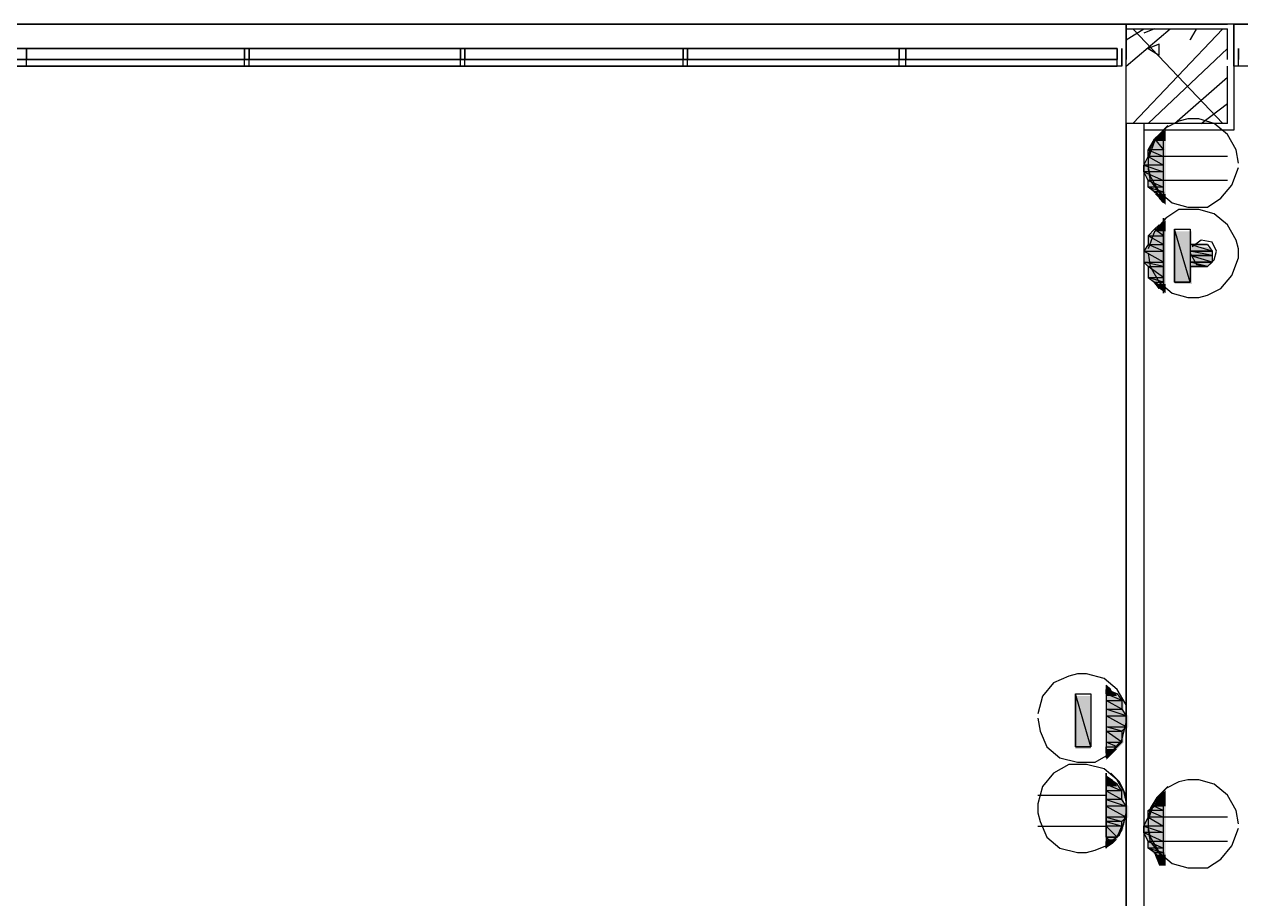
# Model space of a CAD drawing. Header units: millimetres. Extents: x 5 to 415, y 48 to 251.
# Drawn here: x 240.29 to 250.03, y 230.49 to 237.49 of the extents above; entities that cross this region are included whole.
import ezdxf

# ---------------------------------------------------------------- set-up
doc = ezdxf.new("R2010")
doc.units = ezdxf.units.MM
doc.layers.add('H', color=7, linetype='Continuous')
doc.layers.add('P', color=7, linetype='Continuous')

msp = doc.modelspace()

# ---------------------------------------------------------------- hatches: boundary and pattern name
at = {"layer": 'H', "linetype": 'Continuous'}
for points in [[(249.379, 236.608), (249.432, 236.643), (249.432, 236.608), (249.379, 236.608)], [(249.29, 236.467), (249.343, 236.555), (249.432, 236.555), (249.432, 236.467), (249.29, 236.467)], [(249.343, 236.555), (249.379, 236.608), (249.432, 236.608), (249.432, 236.555), (249.343, 236.555)], [(249.255, 236.343), (249.29, 236.432), (249.432, 236.432), (249.432, 236.343), (249.255, 236.343)], [(249.29, 236.432), (249.29, 236.467), (249.432, 236.467), (249.432, 236.432), (249.29, 236.432)], [(249.255, 236.308), (249.255, 236.343), (249.432, 236.343), (249.432, 236.308), (249.255, 236.308)], [(249.29, 236.22), (249.255, 236.308), (249.432, 236.308), (249.432, 236.22), (249.29, 236.22)], [(249.29, 236.185), (249.29, 236.22), (249.432, 236.22), (249.432, 236.185), (249.29, 236.185)], [(249.343, 236.132), (249.29, 236.185), (249.432, 236.185), (249.432, 236.132), (249.343, 236.132)], [(249.432, 236.044), (249.343, 236.132), (249.432, 236.097), (249.432, 236.044)], [(249.432, 236.097), (249.343, 236.132), (249.432, 236.132), (249.432, 236.097)], [(249.29, 235.797), (249.343, 235.832), (249.432, 235.832), (249.432, 235.797), (249.29, 235.797)], [(249.343, 235.832), (249.379, 235.885), (249.432, 235.832), (249.343, 235.832)], [(249.432, 235.832), (249.379, 235.885), (249.432, 235.92), (249.432, 235.832)], [(249.502, 235.409), (249.502, 235.832), (249.643, 235.832), (249.643, 235.409), (249.502, 235.409)], [(249.29, 235.708), (249.29, 235.797), (249.432, 235.797), (249.432, 235.708), (249.29, 235.708)], [(249.255, 235.673), (249.29, 235.708), (249.432, 235.708), (249.432, 235.673), (249.255, 235.673)], [(249.255, 235.585), (249.255, 235.673), (249.432, 235.673), (249.432, 235.585), (249.255, 235.585)], [(249.643, 235.673), (249.643, 235.708), (249.767, 235.708), (249.802, 235.673), (249.643, 235.673)], [(249.643, 235.62), (249.643, 235.673), (249.802, 235.673), (249.802, 235.62), (249.643, 235.62)], [(249.29, 235.55), (249.255, 235.585), (249.432, 235.585), (249.432, 235.55), (249.29, 235.55)], [(249.29, 235.462), (249.29, 235.55), (249.432, 235.55), (249.432, 235.462), (249.29, 235.462)], [(249.643, 235.585), (249.643, 235.62), (249.802, 235.62), (249.802, 235.585), (249.643, 235.585)], [(249.643, 235.55), (249.643, 235.585), (249.802, 235.585), (249.767, 235.55), (249.643, 235.55)], [(249.343, 235.409), (249.29, 235.462), (249.432, 235.462), (249.432, 235.409), (249.343, 235.409)], [(249.379, 235.373), (249.343, 235.409), (249.432, 235.409), (249.432, 235.373), (249.379, 235.373)], [(249.432, 235.338), (249.379, 235.373), (249.432, 235.373), (249.432, 235.338)], [(249.043, 232.11), (248.955, 232.163), (248.955, 232.198), (249.043, 232.11)], [(248.955, 232.11), (248.955, 232.163), (249.043, 232.11), (248.955, 232.11)], [(248.708, 231.687), (248.708, 232.11), (248.832, 232.11), (248.832, 231.687), (248.708, 231.687)], [(248.955, 232.075), (248.955, 232.11), (249.043, 232.11), (249.096, 232.075), (248.955, 232.075)], [(248.955, 231.987), (248.955, 232.075), (249.096, 232.075), (249.096, 231.987), (248.955, 231.987)], [(248.955, 231.951), (248.955, 231.987), (249.096, 231.987), (249.132, 231.951), (248.955, 231.951)], [(248.955, 231.863), (248.955, 231.951), (249.132, 231.951), (249.132, 231.863), (248.955, 231.863)], [(248.955, 231.81), (248.955, 231.863), (249.132, 231.863), (249.096, 231.81), (248.955, 231.81)], [(248.955, 231.74), (248.955, 231.81), (249.096, 231.81), (249.096, 231.74), (248.955, 231.74)], [(248.955, 231.687), (248.955, 231.74), (249.096, 231.74), (249.043, 231.687), (248.955, 231.687)], [(248.955, 231.652), (248.955, 231.687), (249.043, 231.687), (249.008, 231.652), (248.955, 231.652)], [(248.955, 231.599), (248.955, 231.652), (249.008, 231.652), (248.955, 231.599)], [(248.955, 231.44), (248.955, 231.475), (249.008, 231.44), (248.955, 231.44)], [(248.955, 231.387), (248.955, 231.44), (249.008, 231.44), (249.043, 231.387), (248.955, 231.387)], [(248.955, 231.352), (248.955, 231.387), (249.043, 231.387), (249.096, 231.352), (248.955, 231.352)], [(248.955, 231.263), (248.955, 231.352), (249.096, 231.352), (249.096, 231.263), (248.955, 231.263)], [(249.379, 231.316), (249.432, 231.352), (249.432, 231.316), (249.379, 231.316)], [(248.955, 231.228), (248.955, 231.263), (249.096, 231.263), (249.132, 231.228), (248.955, 231.228)], [(249.343, 231.228), (249.379, 231.316), (249.432, 231.316), (249.432, 231.228), (249.343, 231.228)], [(248.955, 231.14), (248.955, 231.228), (249.132, 231.228), (249.132, 231.14), (248.955, 231.14)], [(249.29, 231.175), (249.343, 231.228), (249.432, 231.228), (249.432, 231.175), (249.29, 231.175)], [(249.29, 231.14), (249.29, 231.175), (249.432, 231.175), (249.432, 231.14), (249.29, 231.14)], [(248.955, 231.105), (248.955, 231.14), (249.132, 231.14), (249.096, 231.105), (248.955, 231.105)], [(248.955, 231.052), (248.955, 231.105), (249.096, 231.105), (249.096, 231.052), (248.955, 231.052)], [(249.255, 231.052), (249.29, 231.14), (249.432, 231.14), (249.432, 231.052), (249.255, 231.052)], [(248.955, 230.964), (248.955, 231.052), (249.096, 231.052), (249.043, 230.964), (248.955, 230.964)], [(248.955, 230.893), (248.955, 230.964), (249.008, 230.928), (248.955, 230.893)], [(249.008, 230.928), (248.955, 230.964), (249.043, 230.964), (249.008, 230.928)], [(249.255, 231.017), (249.255, 231.052), (249.432, 231.052), (249.432, 231.017), (249.255, 231.017)], [(249.29, 230.928), (249.255, 231.017), (249.432, 231.017), (249.432, 230.928), (249.29, 230.928)], [(249.29, 230.893), (249.29, 230.928), (249.432, 230.928), (249.432, 230.893), (249.29, 230.893)], [(249.343, 230.84), (249.29, 230.893), (249.432, 230.893), (249.432, 230.84), (249.343, 230.84)], [(249.379, 230.752), (249.343, 230.84), (249.432, 230.752), (249.379, 230.752)], [(249.432, 230.752), (249.343, 230.84), (249.432, 230.84), (249.432, 230.752)]]:
    msp.add_hatch(color=256, dxfattribs=at).paths.add_polyline_path(points)

# ---------------------------------------------------------------- linework, layer by layer
at = {"layer": 'P'}
for points in [[(308.134, 237.49), (25.735, 237.49)], [(236.802, 237.49), (249.114, 237.49)], [(236.802, 237.49), (249.114, 237.49)], [(236.802, 237.49), (249.114, 237.49)], [(249.114, 237.49), (249.925, 237.49)], [(249.114, 237.49), (249.114, 237.296)], [(249.114, 237.296), (249.114, 237.49)], [(249.114, 237.49), (249.114, 237.296)], [(249.114, 237.296), (249.114, 237.49)], [(249.114, 237.296), (249.114, 237.49)], [(249.114, 237.49), (249.114, 237.296)], [(249.978, 237.49), (262.29, 237.49)], [(249.978, 237.296), (249.978, 237.49)], [(249.978, 237.49), (249.978, 237.296)], [(249.978, 237.49), (262.29, 237.49)], [(249.978, 237.296), (249.978, 237.49)], [(249.978, 237.49), (249.978, 237.296)], [(249.978, 237.49), (249.978, 237.296)], [(249.978, 237.49), (262.29, 237.49)], [(249.978, 237.296), (249.978, 237.49)], [(249.114, 237.367), (249.255, 237.455)], [(249.114, 237.155), (249.467, 237.455)], [(249.114, 236.696), (249.114, 237.455)], [(249.114, 237.455), (249.925, 237.455)], [(249.114, 237.455), (249.114, 237.208)], [(249.114, 237.455), (249.114, 237.208)], [(249.114, 237.455), (249.114, 237.208)], [(249.167, 237.455), (249.89, 236.696)], [(249.89, 237.455), (249.167, 236.696)], [(249.343, 237.455), (249.255, 237.419)], [(249.678, 237.455), (249.626, 237.367)], [(249.626, 237.367), (249.678, 237.455)], [(249.925, 237.208), (249.925, 237.455)], [(249.925, 237.208), (249.925, 237.455)], [(249.925, 237.208), (249.925, 237.455)], [(249.043, 237.296), (236.89, 237.296)], [(236.89, 237.296), (249.043, 237.296)], [(236.89, 237.296), (249.043, 237.296)], [(240.277, 237.296), (240.365, 237.296)], [(240.312, 237.296), (240.312, 237.208)], [(240.312, 237.155), (240.312, 237.296)], [(242.006, 237.296), (242.094, 237.296)], [(242.058, 237.296), (242.058, 237.208)], [(242.058, 237.155), (242.058, 237.296)], [(242.094, 237.296), (242.094, 237.208)], [(242.094, 237.155), (242.094, 237.296)], [(243.787, 237.296), (243.787, 237.208)], [(243.787, 237.155), (243.787, 237.296)], [(243.787, 237.296), (243.875, 237.296)], [(243.822, 237.296), (243.822, 237.208)], [(243.822, 237.155), (243.822, 237.296)], [(245.533, 237.296), (245.604, 237.296)], [(245.569, 237.296), (245.569, 237.208)], [(245.569, 237.155), (245.569, 237.296)], [(245.604, 237.296), (245.604, 237.208)], [(245.604, 237.155), (245.604, 237.296)], [(247.297, 237.296), (247.297, 237.208)], [(247.297, 237.155), (247.297, 237.296)], [(247.297, 237.296), (247.385, 237.296)], [(247.35, 237.296), (247.35, 237.208)], [(247.35, 237.155), (247.35, 237.296)], [(249.043, 237.155), (249.043, 237.296)], [(249.043, 237.296), (249.043, 237.208)], [(249.043, 237.155), (249.043, 237.296)], [(249.043, 237.296), (249.043, 237.208)], [(249.043, 237.155), (249.043, 237.296)], [(249.043, 237.296), (249.043, 237.208)], [(249.043, 237.155), (249.043, 237.296)], [(249.079, 237.296), (249.079, 237.155)], [(249.079, 237.155), (249.079, 237.296)], [(249.079, 237.296), (249.079, 237.155)], [(249.079, 237.155), (249.079, 237.296)], [(249.079, 237.155), (249.079, 237.296)], [(249.079, 237.296), (249.079, 237.155)], [(249.379, 237.331), (249.29, 237.296)], [(249.29, 236.696), (249.925, 237.296)], [(249.29, 237.296), (249.379, 237.243)], [(249.379, 237.243), (249.379, 237.331)], [(249.978, 237.155), (249.978, 237.296)], [(249.978, 237.296), (249.978, 237.155)], [(249.978, 237.155), (249.978, 237.296)], [(249.978, 237.296), (249.978, 237.155)], [(249.978, 237.296), (249.978, 237.155)], [(249.978, 237.155), (249.978, 237.296)], [(250.014, 237.296), (250.014, 237.208)], [(250.014, 237.155), (250.014, 237.296)], [(250.014, 237.155), (250.014, 237.296)], [(250.014, 237.296), (250.014, 237.208)], [(250.014, 237.155), (250.014, 237.296)], [(250.014, 237.155), (250.014, 237.296)], [(250.014, 237.296), (250.014, 237.208)], [(250.014, 237.155), (250.014, 237.296)], [(249.043, 237.208), (236.89, 237.208)], [(249.043, 237.208), (236.89, 237.208)], [(249.043, 237.208), (236.89, 237.208)], [(249.043, 237.208), (236.89, 237.208)], [(249.043, 237.208), (236.89, 237.208)], [(236.89, 237.208), (242.905, 237.208)], [(236.89, 237.208), (242.905, 237.208)], [(236.89, 237.208), (242.905, 237.208)], [(236.89, 237.208), (242.905, 237.208)], [(236.89, 237.208), (242.905, 237.208)], [(240.365, 237.208), (242.006, 237.208)], [(240.365, 237.208), (242.006, 237.208)], [(240.365, 237.208), (242.006, 237.208)], [(240.365, 237.208), (242.006, 237.208)], [(240.365, 237.208), (242.006, 237.208)], [(242.094, 237.208), (243.787, 237.208)], [(242.094, 237.208), (243.787, 237.208)], [(242.094, 237.208), (243.787, 237.208)], [(242.094, 237.208), (243.787, 237.208)], [(242.094, 237.208), (243.787, 237.208)], [(242.993, 237.208), (249.043, 237.208)], [(242.993, 237.208), (249.043, 237.208)], [(242.993, 237.208), (249.043, 237.208)], [(242.993, 237.208), (249.043, 237.208)], [(242.993, 237.208), (249.043, 237.208)], [(243.875, 237.208), (245.533, 237.208)], [(243.875, 237.208), (245.533, 237.208)], [(243.875, 237.208), (245.533, 237.208)], [(243.875, 237.208), (245.533, 237.208)], [(243.875, 237.208), (245.533, 237.208)], [(245.604, 237.208), (247.297, 237.208)], [(245.604, 237.208), (247.297, 237.208)], [(245.604, 237.208), (247.297, 237.208)], [(245.604, 237.208), (247.297, 237.208)], [(245.604, 237.208), (247.297, 237.208)], [(247.385, 237.208), (249.043, 237.208)], [(247.385, 237.208), (249.043, 237.208)], [(247.385, 237.208), (249.043, 237.208)], [(247.385, 237.208), (249.043, 237.208)], [(247.385, 237.208), (249.043, 237.208)], [(249.079, 237.155), (236.802, 237.155)], [(249.079, 237.155), (236.802, 237.155)], [(249.079, 237.155), (236.802, 237.155)], [(249.043, 237.155), (236.89, 237.155)], [(249.043, 237.155), (236.89, 237.155)], [(236.89, 237.155), (249.043, 237.155)], [(236.89, 237.155), (242.905, 237.155)], [(236.89, 237.155), (249.043, 237.155)], [(240.365, 237.155), (240.277, 237.155)], [(240.365, 237.155), (242.006, 237.155)], [(240.365, 237.155), (242.006, 237.155)], [(242.094, 237.155), (242.006, 237.155)], [(242.094, 237.155), (243.787, 237.155)], [(242.094, 237.155), (243.787, 237.155)], [(242.993, 237.155), (249.043, 237.155)], [(243.875, 237.155), (243.787, 237.155)], [(243.875, 237.155), (245.533, 237.155)], [(243.875, 237.155), (245.533, 237.155)], [(245.604, 237.155), (245.533, 237.155)], [(245.604, 237.155), (247.297, 237.155)], [(245.604, 237.155), (247.297, 237.155)], [(247.385, 237.155), (247.297, 237.155)], [(247.385, 237.155), (249.043, 237.155)], [(249.114, 236.696), (249.114, 237.155)], [(249.925, 236.696), (249.925, 237.155)], [(249.978, 237.155), (249.978, 236.643)], [(262.255, 237.155), (249.978, 237.155)], [(262.255, 237.155), (249.978, 237.155)], [(262.255, 237.155), (249.978, 237.155)], [(249.502, 236.696), (249.925, 237.067)], [(249.714, 236.696), (249.925, 236.855)], [(249.537, 236.714), (249.432, 236.661)], [(249.537, 236.714), (249.432, 236.661)], [(249.608, 236.732), (249.537, 236.714)], [(249.608, 236.732), (249.537, 236.714)], [(249.696, 236.732), (249.608, 236.732)], [(249.696, 236.732), (249.608, 236.732)], [(249.82, 236.696), (249.696, 236.732)], [(249.82, 236.696), (249.696, 236.732)], [(249.925, 236.696), (249.114, 236.696)], [(249.114, 225.354), (249.114, 236.696)], [(249.255, 236.696), (249.114, 236.696)], [(249.114, 236.696), (249.114, 225.39)], [(249.255, 236.696), (249.255, 225.39)], [(249.255, 236.696), (249.255, 225.39)], [(249.978, 236.643), (249.255, 236.643)], [(249.432, 236.661), (249.343, 236.555)], [(249.432, 236.661), (249.343, 236.555)], [(249.449, 236.679), (249.361, 236.59)], [(249.414, 236.643), (249.379, 236.608)], [(249.379, 236.608), (249.414, 236.643)], [(249.414, 236.061), (249.414, 236.643)], [(249.925, 236.608), (249.82, 236.696)], [(249.925, 236.608), (249.82, 236.696)], [(249.29, 236.485), (249.343, 236.573)], [(249.343, 236.555), (249.29, 236.414)], [(249.343, 236.555), (249.29, 236.414)], [(249.361, 236.59), (249.308, 236.502)], [(249.379, 236.608), (249.343, 236.573)], [(249.343, 236.573), (249.379, 236.608)], [(249.414, 236.573), (249.343, 236.573)], [(249.343, 236.573), (249.414, 236.485)], [(249.343, 236.573), (249.414, 236.485)], [(249.414, 236.608), (249.414, 236.573)], [(249.414, 236.573), (249.414, 236.608)], [(249.414, 236.485), (249.414, 236.573)], [(249.996, 236.485), (249.925, 236.608)], [(249.996, 236.485), (249.925, 236.608)], [(249.255, 236.361), (249.29, 236.432)], [(249.308, 236.502), (249.29, 236.414)], [(249.414, 236.485), (249.29, 236.485)], [(249.414, 236.485), (249.29, 236.485)], [(249.29, 236.485), (249.414, 236.432)], [(249.29, 236.485), (249.414, 236.432)], [(249.29, 236.432), (249.29, 236.485)], [(249.414, 236.432), (249.29, 236.432)], [(249.414, 236.432), (249.29, 236.432)], [(249.29, 236.432), (249.414, 236.361)], [(249.29, 236.432), (249.414, 236.361)], [(249.414, 236.432), (249.414, 236.485)], [(249.925, 236.432), (249.414, 236.432)], [(249.414, 236.361), (249.414, 236.432)], [(250.014, 236.379), (249.996, 236.485)], [(250.014, 236.379), (249.996, 236.485)], [(249.414, 236.361), (249.255, 236.361)], [(249.414, 236.361), (249.255, 236.361)], [(249.255, 236.361), (249.414, 236.308)], [(249.255, 236.361), (249.414, 236.308)], [(249.255, 236.308), (249.255, 236.361)], [(249.29, 236.414), (249.29, 236.343)], [(249.29, 236.414), (249.29, 236.343)], [(249.29, 236.414), (249.29, 236.326)], [(249.29, 236.343), (249.308, 236.273)], [(249.29, 236.343), (249.308, 236.273)], [(249.29, 236.326), (249.308, 236.238)], [(249.414, 236.308), (249.414, 236.361)], [(249.961, 236.202), (250.014, 236.343)], [(249.961, 236.202), (250.014, 236.343)], [(249.414, 236.308), (249.255, 236.308)], [(249.414, 236.308), (249.255, 236.308)], [(249.255, 236.308), (249.414, 236.238)], [(249.255, 236.308), (249.414, 236.238)], [(249.29, 236.238), (249.255, 236.308)], [(249.414, 236.238), (249.29, 236.238)], [(249.414, 236.238), (249.29, 236.238)], [(249.29, 236.238), (249.414, 236.185)], [(249.29, 236.238), (249.414, 236.185)], [(249.29, 236.185), (249.29, 236.238)], [(249.308, 236.273), (249.379, 236.149)], [(249.308, 236.273), (249.379, 236.149)], [(249.308, 236.238), (249.361, 236.167)], [(249.414, 236.238), (249.414, 236.308)], [(249.925, 236.238), (249.414, 236.238)], [(249.414, 236.185), (249.414, 236.238)], [(249.414, 236.185), (249.29, 236.185)], [(249.414, 236.185), (249.29, 236.185)], [(249.29, 236.185), (249.414, 236.149)], [(249.29, 236.185), (249.414, 236.149)], [(249.343, 236.149), (249.29, 236.185)], [(249.414, 236.149), (249.343, 236.149)], [(249.343, 236.149), (249.414, 236.097)], [(249.414, 236.097), (249.343, 236.149)], [(249.343, 236.149), (249.414, 236.149)], [(249.414, 236.097), (249.343, 236.149)], [(249.361, 236.167), (249.414, 236.097)], [(249.379, 236.149), (249.484, 236.061)], [(249.379, 236.149), (249.484, 236.061)], [(249.414, 236.149), (249.414, 236.185)], [(249.414, 236.149), (249.414, 236.097)], [(249.873, 236.097), (249.961, 236.202)], [(249.873, 236.097), (249.961, 236.202)], [(249.379, 236.097), (249.414, 236.061)], [(249.414, 236.061), (249.379, 236.097)], [(249.484, 236.061), (249.608, 236.026)], [(249.484, 236.061), (249.608, 236.026)], [(249.608, 236.026), (249.696, 236.026)], [(249.608, 236.026), (249.696, 236.026)], [(249.696, 236.026), (249.767, 236.026)], [(249.696, 236.026), (249.767, 236.026)], [(249.767, 236.026), (249.873, 236.097)], [(249.767, 236.026), (249.873, 236.097)], [(249.432, 235.938), (249.343, 235.832)], [(249.414, 235.885), (249.414, 235.938)], [(249.414, 235.938), (249.414, 235.885)], [(249.414, 235.338), (249.414, 235.938)], [(249.537, 236.008), (249.432, 235.938)], [(249.608, 236.008), (249.537, 236.008)], [(249.696, 236.008), (249.608, 236.008)], [(249.82, 235.973), (249.696, 236.008)], [(249.925, 235.885), (249.82, 235.973)], [(249.343, 235.85), (249.29, 235.797)], [(249.343, 235.832), (249.29, 235.691)], [(249.343, 235.85), (249.379, 235.885)], [(249.414, 235.797), (249.343, 235.85)], [(249.414, 235.797), (249.343, 235.85)], [(249.343, 235.85), (249.414, 235.85)], [(249.414, 235.85), (249.343, 235.85)], [(249.414, 235.85), (249.379, 235.885)], [(249.379, 235.885), (249.414, 235.85)], [(249.379, 235.885), (249.414, 235.85)], [(249.414, 235.85), (249.414, 235.797)], [(249.626, 235.426), (249.502, 235.85)], [(249.502, 235.85), (249.502, 235.426)], [(249.626, 235.426), (249.502, 235.85)], [(249.502, 235.85), (249.626, 235.85)], [(249.502, 235.426), (249.502, 235.85)], [(249.502, 235.85), (249.626, 235.85)], [(249.626, 235.85), (249.626, 235.426)], [(249.626, 235.85), (249.626, 235.426)], [(249.996, 235.761), (249.925, 235.885)], [(249.414, 235.726), (249.29, 235.797)], [(249.29, 235.797), (249.29, 235.726)], [(249.414, 235.726), (249.29, 235.797)], [(249.29, 235.797), (249.414, 235.797)], [(249.29, 235.797), (249.414, 235.797)], [(249.414, 235.797), (249.414, 235.726)], [(249.714, 235.761), (249.643, 235.708)], [(249.802, 235.744), (249.714, 235.761)], [(249.837, 235.673), (249.802, 235.744)], [(250.014, 235.691), (249.996, 235.761)], [(249.29, 235.726), (249.255, 235.673)], [(249.414, 235.585), (249.255, 235.673)], [(249.255, 235.673), (249.255, 235.585)], [(249.414, 235.585), (249.255, 235.673)], [(249.255, 235.673), (249.414, 235.673)], [(249.255, 235.673), (249.414, 235.673)], [(249.414, 235.673), (249.29, 235.726)], [(249.414, 235.673), (249.29, 235.726)], [(249.29, 235.726), (249.414, 235.726)], [(249.29, 235.726), (249.414, 235.726)], [(249.29, 235.656), (249.308, 235.55)], [(249.414, 235.726), (249.414, 235.673)], [(249.414, 235.673), (249.414, 235.585)], [(249.802, 235.673), (249.626, 235.726)], [(249.626, 235.726), (249.626, 235.673)], [(249.802, 235.673), (249.626, 235.726)], [(249.626, 235.726), (249.767, 235.726)], [(249.767, 235.726), (249.626, 235.726)], [(249.626, 235.726), (249.678, 235.726)], [(249.802, 235.638), (249.626, 235.673)], [(249.626, 235.673), (249.626, 235.638)], [(249.802, 235.638), (249.626, 235.673)], [(249.626, 235.673), (249.802, 235.673)], [(249.626, 235.673), (249.802, 235.673)], [(249.802, 235.673), (249.626, 235.673)], [(249.626, 235.673), (249.626, 235.673)], [(249.802, 235.673), (249.626, 235.673)], [(249.626, 235.673), (249.626, 235.673)], [(249.626, 235.673), (249.802, 235.673)], [(249.626, 235.673), (249.802, 235.673)], [(249.802, 235.673), (249.626, 235.673)], [(249.626, 235.673), (249.802, 235.673)], [(249.802, 235.673), (249.626, 235.673)], [(249.626, 235.673), (249.626, 235.673)], [(249.626, 235.673), (249.802, 235.673)], [(249.626, 235.656), (249.678, 235.567)], [(249.802, 235.585), (249.626, 235.638)], [(249.626, 235.638), (249.626, 235.585)], [(249.802, 235.585), (249.626, 235.638)], [(249.626, 235.638), (249.802, 235.638)], [(249.626, 235.638), (249.802, 235.638)], [(249.802, 235.638), (249.626, 235.638)], [(249.626, 235.638), (249.626, 235.638)], [(249.802, 235.638), (249.626, 235.638)], [(249.626, 235.638), (249.626, 235.638)], [(249.626, 235.638), (249.802, 235.638)], [(249.626, 235.638), (249.802, 235.638)], [(249.678, 235.726), (249.767, 235.726)], [(249.767, 235.726), (249.678, 235.726)], [(249.678, 235.726), (249.678, 235.726)], [(249.767, 235.726), (249.678, 235.726)], [(249.678, 235.726), (249.678, 235.726)], [(249.678, 235.726), (249.767, 235.726)], [(249.678, 235.726), (249.767, 235.726)], [(249.767, 235.726), (249.678, 235.726)], [(249.678, 235.726), (249.767, 235.726)], [(249.678, 235.726), (249.767, 235.726)], [(249.714, 235.726), (249.678, 235.726)], [(249.767, 235.726), (249.714, 235.726)], [(249.767, 235.726), (249.714, 235.726)], [(249.714, 235.726), (249.767, 235.726)], [(249.714, 235.726), (249.714, 235.726)], [(249.714, 235.726), (249.714, 235.726)], [(249.767, 235.726), (249.802, 235.673)], [(249.802, 235.673), (249.802, 235.638)], [(249.802, 235.638), (249.802, 235.585)], [(249.82, 235.603), (249.837, 235.673)], [(250.014, 235.62), (250.014, 235.691)], [(249.414, 235.55), (249.255, 235.585)], [(249.255, 235.585), (249.29, 235.55)], [(249.414, 235.55), (249.255, 235.585)], [(249.255, 235.585), (249.414, 235.585)], [(249.255, 235.585), (249.414, 235.585)], [(249.414, 235.462), (249.29, 235.55)], [(249.29, 235.55), (249.29, 235.462)], [(249.414, 235.462), (249.29, 235.55)], [(249.29, 235.55), (249.414, 235.55)], [(249.29, 235.55), (249.414, 235.55)], [(249.308, 235.55), (249.379, 235.426)], [(249.414, 235.585), (249.414, 235.55)], [(249.414, 235.55), (249.414, 235.462)], [(249.767, 235.55), (249.626, 235.585)], [(249.626, 235.585), (249.626, 235.55)], [(249.767, 235.55), (249.626, 235.585)], [(249.626, 235.585), (249.802, 235.585)], [(249.626, 235.585), (249.802, 235.585)], [(249.802, 235.585), (249.626, 235.585)], [(249.626, 235.585), (249.626, 235.585)], [(249.802, 235.585), (249.626, 235.585)], [(249.626, 235.585), (249.626, 235.585)], [(249.626, 235.585), (249.802, 235.585)], [(249.626, 235.585), (249.802, 235.585)], [(249.802, 235.585), (249.626, 235.585)], [(249.626, 235.585), (249.802, 235.585)], [(249.802, 235.585), (249.626, 235.585)], [(249.626, 235.585), (249.626, 235.585)], [(249.626, 235.585), (249.802, 235.585)], [(249.626, 235.55), (249.767, 235.55)], [(249.767, 235.55), (249.626, 235.55)], [(249.626, 235.55), (249.767, 235.55)], [(249.678, 235.55), (249.626, 235.55)], [(249.626, 235.55), (249.767, 235.55)], [(249.678, 235.567), (249.767, 235.55)], [(249.678, 235.55), (249.678, 235.55)], [(249.678, 235.55), (249.678, 235.55)], [(249.678, 235.55), (249.767, 235.55)], [(249.767, 235.55), (249.678, 235.55)], [(249.678, 235.55), (249.678, 235.55)], [(249.767, 235.55), (249.678, 235.55)], [(249.678, 235.55), (249.678, 235.55)], [(249.678, 235.55), (249.767, 235.55)], [(249.767, 235.55), (249.678, 235.55)], [(249.714, 235.55), (249.714, 235.55)], [(249.714, 235.55), (249.714, 235.55)], [(249.714, 235.55), (249.767, 235.55)], [(249.767, 235.55), (249.714, 235.55)], [(249.767, 235.55), (249.82, 235.603)], [(249.802, 235.585), (249.767, 235.55)], [(249.961, 235.479), (250.014, 235.62)], [(249.414, 235.426), (249.29, 235.462)], [(249.29, 235.462), (249.343, 235.426)], [(249.414, 235.426), (249.29, 235.462)], [(249.29, 235.462), (249.414, 235.462)], [(249.29, 235.462), (249.414, 235.462)], [(249.414, 235.462), (249.414, 235.426)], [(249.873, 235.373), (249.961, 235.479)], [(249.379, 235.373), (249.343, 235.426)], [(249.343, 235.426), (249.379, 235.373)], [(249.414, 235.373), (249.343, 235.426)], [(249.343, 235.426), (249.414, 235.426)], [(249.343, 235.426), (249.414, 235.426)], [(249.379, 235.426), (249.484, 235.338)], [(249.414, 235.426), (249.414, 235.373)], [(249.414, 235.338), (249.414, 235.373)], [(249.414, 235.373), (249.414, 235.338)], [(249.502, 235.426), (249.626, 235.426)], [(249.626, 235.426), (249.502, 235.426)], [(249.767, 235.32), (249.873, 235.373)], [(249.484, 235.338), (249.608, 235.303)], [(249.608, 235.303), (249.696, 235.303)], [(249.696, 235.303), (249.767, 235.32)], [(248.655, 232.269), (248.532, 232.216)], [(248.726, 232.287), (248.655, 232.269)], [(248.797, 232.287), (248.726, 232.287)], [(248.938, 232.251), (248.797, 232.287)], [(249.043, 232.163), (248.938, 232.251)], [(248.532, 232.216), (248.444, 232.11)], [(248.991, 232.163), (248.955, 232.198)], [(248.955, 232.198), (248.991, 232.163)], [(248.955, 232.198), (248.955, 231.616)], [(249.043, 232.128), (248.955, 232.163)], [(248.955, 232.163), (249.043, 232.128)], [(248.955, 232.128), (248.955, 232.163)], [(248.955, 232.163), (249.043, 232.128)], [(249.114, 232.04), (249.043, 232.163)], [(248.444, 232.11), (248.408, 231.969)], [(248.832, 231.704), (248.708, 232.128)], [(248.708, 232.128), (248.708, 231.704)], [(248.832, 231.704), (248.708, 232.128)], [(248.708, 232.128), (248.832, 232.128)], [(248.708, 231.704), (248.708, 232.128)], [(248.708, 232.128), (248.832, 232.128)], [(248.832, 232.128), (248.832, 231.704)], [(248.832, 232.128), (248.832, 231.704)], [(249.079, 232.075), (248.955, 232.128)], [(248.955, 232.128), (248.955, 232.075)], [(249.079, 232.075), (248.955, 232.128)], [(248.955, 232.128), (249.043, 232.128)], [(249.043, 232.128), (248.955, 232.128)], [(249.079, 232.004), (248.955, 232.075)], [(248.955, 232.075), (248.955, 232.004)], [(249.079, 232.004), (248.955, 232.075)], [(248.955, 232.075), (249.079, 232.075)], [(248.955, 232.075), (249.079, 232.075)], [(249.043, 232.128), (249.079, 232.075)], [(249.079, 232.075), (249.079, 232.004)], [(249.114, 231.969), (249.114, 232.04)], [(249.114, 231.951), (248.955, 232.004)], [(248.955, 232.004), (248.955, 231.951)], [(249.114, 231.951), (248.955, 232.004)], [(248.955, 232.004), (249.079, 232.004)], [(248.955, 232.004), (249.079, 232.004)], [(249.114, 231.863), (248.955, 231.951)], [(248.955, 231.951), (248.955, 231.863)], [(249.114, 231.863), (248.955, 231.951)], [(248.955, 231.951), (249.114, 231.951)], [(248.955, 231.951), (249.114, 231.951)], [(249.079, 232.004), (249.114, 231.951)], [(249.114, 231.898), (249.114, 231.969)], [(249.114, 231.951), (249.114, 231.863)], [(248.408, 231.934), (248.426, 231.828)], [(249.079, 231.828), (248.955, 231.863)], [(248.955, 231.863), (248.955, 231.828)], [(249.079, 231.828), (248.955, 231.863)], [(248.955, 231.863), (249.114, 231.863)], [(248.955, 231.863), (249.114, 231.863)], [(249.079, 231.757), (249.114, 231.898)], [(249.114, 231.863), (249.079, 231.828)], [(248.426, 231.828), (248.479, 231.704)], [(249.079, 231.74), (248.955, 231.828)], [(248.955, 231.828), (248.955, 231.74)], [(249.079, 231.74), (248.955, 231.828)], [(248.955, 231.828), (249.079, 231.828)], [(248.955, 231.828), (249.079, 231.828)], [(248.991, 231.652), (249.079, 231.757)], [(249.079, 231.828), (249.079, 231.74)], [(248.479, 231.704), (248.585, 231.616)], [(248.708, 231.704), (248.832, 231.704)], [(248.832, 231.704), (248.708, 231.704)], [(248.867, 231.581), (248.991, 231.652)], [(249.043, 231.704), (248.955, 231.74)], [(248.955, 231.74), (248.955, 231.704)], [(249.043, 231.704), (248.955, 231.74)], [(248.955, 231.74), (249.079, 231.74)], [(248.955, 231.74), (249.079, 231.74)], [(248.955, 231.652), (248.955, 231.704)], [(248.955, 231.704), (248.955, 231.652)], [(248.955, 231.704), (249.043, 231.704)], [(248.955, 231.616), (248.991, 231.652)], [(248.991, 231.652), (248.955, 231.616)], [(248.991, 231.652), (249.043, 231.704)], [(249.043, 231.704), (248.991, 231.652)], [(249.079, 231.74), (249.043, 231.704)], [(248.655, 231.563), (248.532, 231.493)], [(248.655, 231.563), (248.532, 231.493)], [(248.585, 231.616), (248.726, 231.581)], [(248.726, 231.563), (248.655, 231.563)], [(248.726, 231.563), (248.655, 231.563)], [(248.726, 231.581), (248.797, 231.581)], [(248.797, 231.563), (248.726, 231.563)], [(248.797, 231.563), (248.726, 231.563)], [(248.797, 231.581), (248.867, 231.581)], [(248.938, 231.528), (248.797, 231.563)], [(248.938, 231.528), (248.797, 231.563)], [(248.532, 231.493), (248.444, 231.387)], [(248.532, 231.493), (248.444, 231.387)], [(249.043, 231.44), (248.938, 231.528)], [(249.043, 231.44), (248.938, 231.528)], [(248.955, 231.493), (248.955, 231.44)], [(248.955, 231.44), (248.955, 231.493)], [(248.955, 231.493), (248.955, 230.893)], [(249.061, 231.422), (248.991, 231.493)], [(248.444, 231.387), (248.408, 231.246)], [(248.444, 231.387), (248.408, 231.246)], [(248.955, 231.44), (249.043, 231.405)], [(248.955, 231.405), (248.955, 231.44)], [(249.043, 231.405), (248.955, 231.405)], [(249.043, 231.405), (248.955, 231.405)], [(248.955, 231.405), (249.079, 231.352)], [(248.955, 231.405), (249.079, 231.352)], [(248.955, 231.352), (248.955, 231.405)], [(249.079, 231.352), (248.955, 231.352)], [(249.079, 231.352), (248.955, 231.352)], [(248.955, 231.352), (249.079, 231.281)], [(248.955, 231.352), (249.079, 231.281)], [(248.955, 231.281), (248.955, 231.352)], [(248.991, 231.44), (249.043, 231.405)], [(249.043, 231.405), (248.991, 231.44)], [(249.114, 231.316), (249.043, 231.44)], [(249.114, 231.316), (249.043, 231.44)], [(249.079, 231.352), (249.043, 231.405)], [(249.096, 231.352), (249.061, 231.422)], [(249.079, 231.281), (249.079, 231.352)], [(249.114, 231.263), (249.096, 231.352)], [(249.432, 231.369), (249.343, 231.263)], [(249.432, 231.369), (249.343, 231.263)], [(249.449, 231.387), (249.361, 231.299)], [(249.414, 231.352), (249.379, 231.316)], [(249.379, 231.316), (249.414, 231.352)], [(249.414, 230.77), (249.414, 231.352)], [(249.537, 231.422), (249.432, 231.369)], [(249.537, 231.422), (249.432, 231.369)], [(249.608, 231.44), (249.537, 231.422)], [(249.608, 231.44), (249.537, 231.422)], [(249.696, 231.44), (249.608, 231.44)], [(249.696, 231.44), (249.608, 231.44)], [(249.82, 231.405), (249.696, 231.44)], [(249.82, 231.405), (249.696, 231.44)], [(249.925, 231.316), (249.82, 231.405)], [(249.925, 231.316), (249.82, 231.405)], [(248.408, 231.316), (248.955, 231.316)], [(249.079, 231.281), (248.955, 231.281)], [(249.079, 231.281), (248.955, 231.281)], [(248.955, 231.281), (249.114, 231.228)], [(248.955, 231.281), (249.114, 231.228)], [(248.955, 231.228), (248.955, 231.281)], [(249.114, 231.228), (249.079, 231.281)], [(249.114, 231.211), (249.114, 231.316)], [(249.114, 231.211), (249.114, 231.316)], [(249.114, 231.175), (249.114, 231.263)], [(249.343, 231.263), (249.29, 231.122)], [(249.343, 231.263), (249.29, 231.122)], [(249.361, 231.299), (249.308, 231.211)], [(249.343, 231.228), (249.379, 231.316)], [(249.379, 231.316), (249.414, 231.228)], [(249.414, 231.316), (249.414, 231.228)], [(249.414, 231.228), (249.414, 231.316)], [(249.996, 231.193), (249.925, 231.316)], [(249.996, 231.193), (249.925, 231.316)], [(248.408, 231.246), (248.408, 231.175)], [(248.408, 231.246), (248.408, 231.175)], [(248.408, 231.175), (248.426, 231.105)], [(248.408, 231.175), (248.426, 231.105)], [(249.114, 231.228), (248.955, 231.228)], [(249.114, 231.228), (248.955, 231.228)], [(248.955, 231.228), (249.114, 231.14)], [(248.955, 231.228), (249.114, 231.14)], [(248.955, 231.14), (248.955, 231.228)], [(249.079, 231.034), (249.114, 231.175)], [(249.079, 231.034), (249.114, 231.175)], [(249.096, 231.087), (249.114, 231.175)], [(249.114, 231.14), (249.114, 231.228)], [(249.29, 231.193), (249.343, 231.228)], [(249.308, 231.211), (249.29, 231.122)], [(249.414, 231.193), (249.29, 231.193)], [(249.414, 231.193), (249.29, 231.193)], [(249.29, 231.193), (249.414, 231.14)], [(249.29, 231.193), (249.414, 231.14)], [(249.29, 231.14), (249.29, 231.193)], [(249.414, 231.228), (249.343, 231.228)], [(249.414, 231.228), (249.343, 231.228)], [(249.343, 231.228), (249.414, 231.193)], [(249.343, 231.228), (249.414, 231.193)], [(249.414, 231.193), (249.414, 231.228)], [(249.414, 231.14), (249.414, 231.193)], [(250.014, 231.087), (249.996, 231.193)], [(250.014, 231.087), (249.996, 231.193)], [(248.408, 231.069), (248.955, 231.069)], [(248.426, 231.105), (248.479, 230.981)], [(248.426, 231.105), (248.479, 230.981)], [(249.114, 231.14), (248.955, 231.14)], [(249.114, 231.14), (248.955, 231.14)], [(248.955, 231.14), (249.079, 231.105)], [(248.955, 231.14), (249.079, 231.105)], [(248.955, 231.105), (248.955, 231.14)], [(249.079, 231.105), (248.955, 231.105)], [(249.079, 231.105), (248.955, 231.105)], [(248.955, 231.105), (249.079, 231.069)], [(248.955, 231.105), (249.079, 231.069)], [(248.955, 231.069), (248.955, 231.105)], [(249.079, 231.069), (248.955, 231.069)], [(249.079, 231.069), (248.955, 231.069)], [(248.955, 231.069), (249.043, 230.981)], [(248.955, 231.069), (249.043, 230.981)], [(248.955, 230.981), (248.955, 231.069)], [(249.043, 230.981), (249.079, 231.069)], [(249.061, 230.999), (249.096, 231.087)], [(249.079, 231.105), (249.114, 231.14)], [(249.079, 231.069), (249.079, 231.105)], [(249.255, 231.069), (249.29, 231.14)], [(249.414, 231.069), (249.255, 231.069)], [(249.414, 231.069), (249.255, 231.069)], [(249.255, 231.069), (249.414, 231.017)], [(249.255, 231.069), (249.414, 231.017)], [(249.255, 231.017), (249.255, 231.069)], [(249.414, 231.14), (249.29, 231.14)], [(249.414, 231.14), (249.29, 231.14)], [(249.29, 231.14), (249.414, 231.069)], [(249.29, 231.14), (249.414, 231.069)], [(249.29, 231.122), (249.29, 231.052)], [(249.29, 231.122), (249.29, 231.052)], [(249.29, 231.122), (249.29, 231.034)], [(249.925, 231.14), (249.414, 231.14)], [(249.414, 231.069), (249.414, 231.14)], [(249.414, 231.017), (249.414, 231.069)], [(248.479, 230.981), (248.585, 230.893)], [(248.479, 230.981), (248.585, 230.893)], [(248.955, 230.911), (249.061, 230.999)], [(249.043, 230.981), (248.955, 230.981)], [(248.955, 230.981), (248.991, 230.946)], [(248.991, 230.946), (248.955, 230.981)], [(248.955, 230.981), (249.043, 230.981)], [(248.991, 230.946), (248.955, 230.981)], [(248.991, 230.928), (249.079, 231.034)], [(248.991, 230.928), (249.079, 231.034)], [(249.043, 230.981), (248.991, 230.946)], [(249.414, 231.017), (249.255, 231.017)], [(249.414, 231.017), (249.255, 231.017)], [(249.255, 231.017), (249.414, 230.946)], [(249.255, 231.017), (249.414, 230.946)], [(249.29, 230.946), (249.255, 231.017)], [(249.29, 231.052), (249.308, 230.981)], [(249.29, 231.052), (249.308, 230.981)], [(249.29, 231.034), (249.308, 230.946)], [(249.308, 230.981), (249.379, 230.858)], [(249.308, 230.981), (249.379, 230.858)], [(249.414, 230.946), (249.414, 231.017)], [(249.961, 230.911), (250.014, 231.052)], [(249.961, 230.911), (250.014, 231.052)], [(248.585, 230.893), (248.726, 230.858)], [(248.585, 230.893), (248.726, 230.858)], [(248.797, 230.858), (248.867, 230.875)], [(248.797, 230.858), (248.867, 230.875)], [(248.867, 230.875), (248.991, 230.928)], [(248.867, 230.875), (248.991, 230.928)], [(248.955, 230.946), (248.955, 230.893)], [(248.955, 230.893), (248.955, 230.946)], [(249.414, 230.946), (249.29, 230.946)], [(249.414, 230.946), (249.29, 230.946)], [(249.29, 230.946), (249.414, 230.893)], [(249.29, 230.946), (249.414, 230.893)], [(249.29, 230.893), (249.29, 230.946)], [(249.414, 230.893), (249.29, 230.893)], [(249.414, 230.893), (249.29, 230.893)], [(249.29, 230.893), (249.414, 230.858)], [(249.29, 230.893), (249.414, 230.858)], [(249.343, 230.858), (249.29, 230.893)], [(249.308, 230.946), (249.361, 230.875)], [(249.361, 230.875), (249.414, 230.805)], [(249.925, 230.946), (249.414, 230.946)], [(249.414, 230.893), (249.414, 230.946)], [(249.414, 230.858), (249.414, 230.893)], [(249.873, 230.805), (249.961, 230.911)], [(249.873, 230.805), (249.961, 230.911)], [(248.726, 230.858), (248.797, 230.858)], [(248.726, 230.858), (248.797, 230.858)], [(249.414, 230.858), (249.343, 230.858)], [(249.414, 230.77), (249.343, 230.858)], [(249.343, 230.858), (249.414, 230.77)], [(249.343, 230.858), (249.414, 230.858)], [(249.414, 230.77), (249.343, 230.858)], [(249.379, 230.858), (249.484, 230.77)], [(249.379, 230.858), (249.484, 230.77)], [(249.414, 230.77), (249.379, 230.77)], [(249.379, 230.77), (249.414, 230.77)], [(249.414, 230.858), (249.414, 230.77)], [(249.484, 230.77), (249.608, 230.734)], [(249.484, 230.77), (249.608, 230.734)], [(249.767, 230.734), (249.873, 230.805)], [(249.767, 230.734), (249.873, 230.805)], [(249.608, 230.734), (249.696, 230.734)], [(249.608, 230.734), (249.696, 230.734)], [(249.696, 230.734), (249.767, 230.734)], [(249.696, 230.734), (249.767, 230.734)]]:
    msp.add_lwpolyline(points, dxfattribs=at)

doc.saveas('drawing.dxf')
